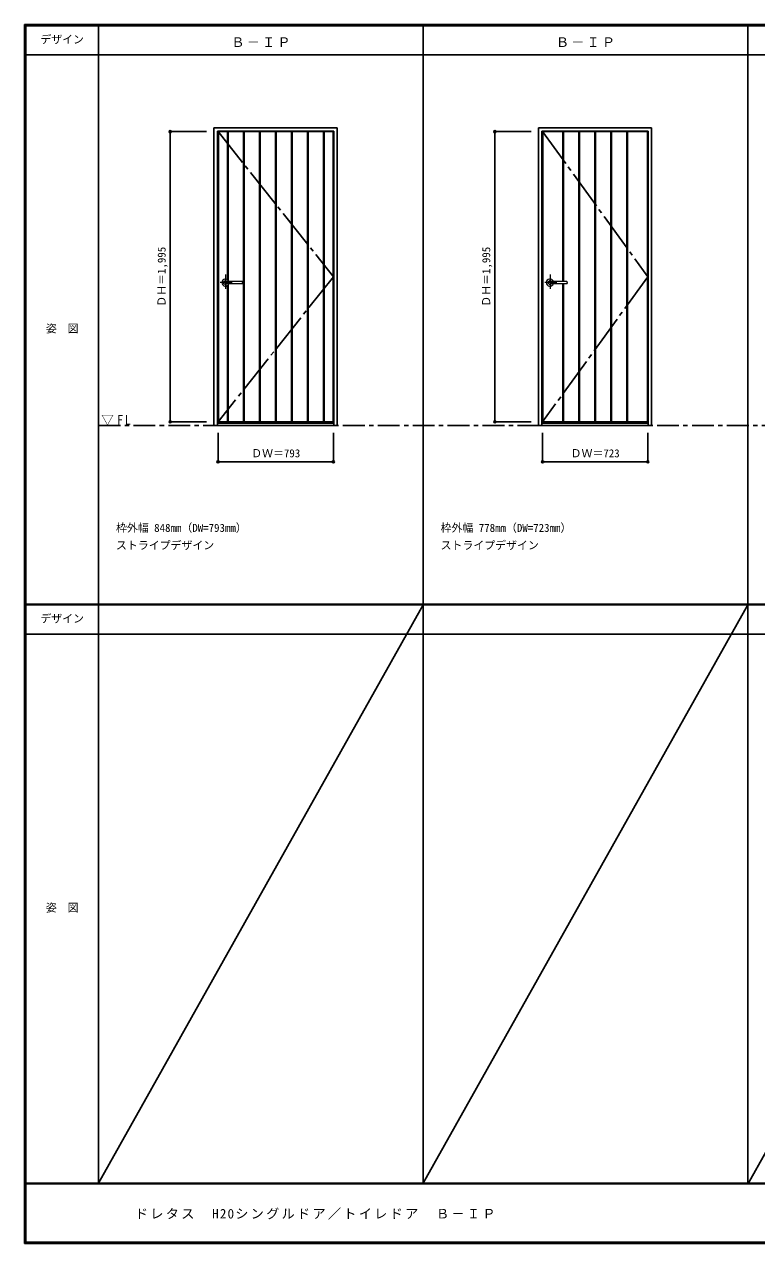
# Model space of a CAD drawing. Units: millimetres, scale not verified. Extents: x -6000 to 5700, y -4307 to 4260.
# Drawn here: x -6000 to -966, y -4205 to 4175 of the extents above; entities that cross this region are included whole.
import ezdxf
from ezdxf.enums import TextEntityAlignment as Align

# ---------------------------------------------------------------- set-up
doc = ezdxf.new("R2010")
doc.units = ezdxf.units.MM
doc.header["$LTSCALE"] = 30
doc.header["$PDMODE"] = 32
doc.header["$PDSIZE"] = 15
doc.linetypes.add('CHAIN1', pattern=[8, 5, -1, 1, -1])
doc.linetypes.add('CHAIN2', pattern=[12, 9, -1, 1, -1])
for name, color, linetype in [('0-2_扉', 3, 'Continuous'), ('0-3_仕上げ', 7, 'Continuous'), ('0-4_枠', 3, 'Continuous'), ('0-7', 7, 'CHAIN2'), ('0-A_文字', 7, 'Continuous'), ('0-B_寸法', 7, 'Continuous'), ('F-1_枠', 6, 'Continuous'), ('F-A_文字', 7, 'Continuous')]:
    doc.layers.add(name, color=color, linetype=linetype)
doc.layers.add('0-5_レバー', color=7, linetype='Continuous', lineweight=18)
doc.styles.add('ＭＳ ゴシック', font='')
doc.styles.get('ＭＳ ゴシック').set_extended_font_data('MS Gothic')

msp = doc.modelspace()

# ---------------------------------------------------------------- linework, layer by layer
at = {"layer": '0-2_扉'}
for p, q in [((-4668.4, 3438), (-3875.4, 3438)), ((-4668.4, 1443), (-4668.4, 3438)), ((-3875.4, 1443), (-3875.4, 3438)), ((-2436.8, 3438), (-1713.8, 3438)), ((-2436.8, 1443), (-2436.8, 3438)), ((-1713.8, 3438), (-1713.8, 1443)), ((-4668.4, 1443), (-3875.4, 1443)), ((-2436.8, 1443), (-1713.8, 1443))]:
    msp.add_line(p, q, dxfattribs=at)
at = {"layer": '0-3_仕上げ'}
for p, q in [((-4668.4, 3438), (-3875.4, 3438)), ((-4668.4, 1443), (-4668.4, 3438)), ((-4666.4, 1443), (-4666.4, 3438)), ((-4603.9, 2420.67), (-4603.9, 3438)), ((-4601.9, 2419.12), (-4601.9, 3438)), ((-4599.9, 2417.19), (-4599.9, 3438)), ((-4493.9, 1443), (-4493.9, 3438)), ((-4491.9, 1443), (-4491.9, 3438)), ((-4489.9, 1443), (-4489.9, 3438)), ((-4383.9, 1443), (-4383.9, 3438)), ((-4381.9, 1443), (-4381.9, 3438)), ((-4379.9, 1443), (-4379.9, 3438)), ((-4273.9, 1443), (-4273.9, 3438)), ((-4271.9, 1443), (-4271.9, 3438)), ((-4269.9, 1443), (-4269.9, 3438)), ((-4163.9, 1443), (-4163.9, 3438)), ((-4161.9, 1443), (-4161.9, 3438)), ((-4159.9, 1443), (-4159.9, 3438)), ((-4053.9, 1443), (-4053.9, 3438)), ((-4051.9, 1443), (-4051.9, 3438)), ((-4049.9, 1443), (-4049.9, 3438)), ((-3943.9, 1443), (-3943.9, 3438)), ((-3941.9, 1443), (-3941.9, 3438)), ((-3939.9, 1443), (-3939.9, 3438)), ((-3877.4, 1443), (-3877.4, 3438)), ((-2436.8, 3438), (-1713.8, 3438)), ((-2436.8, 1443), (-2436.8, 3438)), ((-2434.8, 1443), (-2434.8, 3438)), ((-2297.3, 2407.5), (-2297.3, 3438)), ((-2295.3, 2407.5), (-2295.3, 3438)), ((-2293.3, 2407.5), (-2293.3, 3438)), ((-2187.3, 1443), (-2187.3, 3438)), ((-2185.3, 1443), (-2185.3, 3438)), ((-2183.3, 1443), (-2183.3, 3438)), ((-2077.3, 1443), (-2077.3, 3438)), ((-2075.3, 1443), (-2075.3, 3438)), ((-2073.3, 1443), (-2073.3, 3438)), ((-1967.3, 1443), (-1967.3, 3438)), ((-1965.3, 1443), (-1965.3, 3438)), ((-1963.3, 1443), (-1963.3, 3438)), ((-1857.3, 1443), (-1857.3, 3438)), ((-1855.3, 1443), (-1855.3, 3438)), ((-1853.3, 1443), (-1853.3, 3438)), ((-1715.8, 3299.5), (-1715.8, 3438)), ((-1715.8, 1443), (-1715.8, 3438)), ((-1713.8, 1443), (-1713.8, 3438)), ((-4603.9, 1443), (-4603.9, 2380.33)), ((-4601.9, 1443), (-4601.9, 2381.88)), ((-4599.9, 1443), (-4599.9, 2383.81)), ((-2297.3, 1443), (-2297.3, 2393.5)), ((-2295.3, 1443), (-2295.3, 2393.5)), ((-2293.3, 1443), (-2293.3, 2393.5)), ((-2436.8, 1443), (-1713.8, 1443))]:
    msp.add_line(p, q, dxfattribs=at)
msp.add_lwpolyline([(-4668.4, 1443), (-3875.4, 1443), (-3875.4, 3438)], dxfattribs=at)
at = {"layer": '0-4_枠'}
for p, q in [((-4697.4, 3465), (-3849.4, 3465)), ((-4697.4, 1418), (-4697.4, 3465)), ((-4673.4, 3441), (-3873.4, 3441)), ((-4673.4, 1418), (-4673.4, 3441)), ((-3873.4, 1418), (-3873.4, 3441)), ((-3849.4, 1418), (-3849.4, 3465)), ((-2465.8, 3465), (-1687.8, 3465)), ((-2465.8, 1418), (-2465.8, 3465)), ((-2441.8, 3441), (-1711.8, 3441)), ((-2441.8, 1418), (-2441.8, 3441)), ((-1711.8, 1418), (-1711.8, 3441)), ((-1687.8, 1418), (-1687.8, 3465)), ((-4673.4, 1433), (-3873.4, 1433)), ((-2441.8, 1433), (-1711.8, 1433)), ((-4697.4, 1418), (-3849.4, 1418)), ((-2465.8, 1418), (-1687.8, 1418))]:
    msp.add_line(p, q, dxfattribs=at)
at = {"layer": '0-5_レバー', "color": 4, "linetype": 'CHAIN1'}
for p, q in [((-4617.9, 2456.96), (-4617.9, 2357.11)), ((-2386.3, 2456.96), (-2386.3, 2357.11)), ((-4571.1, 2400.5), (-4654.12, 2400.5)), ((-2339.5, 2400.5), (-2422.52, 2400.5))]:
    msp.add_line(p, q, dxfattribs=at)
at = {"layer": '0-5_レバー'}
for p, q in [((-4500.9, 2400.5), (-4500.9, 2405.99)), ((-4500.9, 2400.5), (-4500.9, 2395)), ((-2269.3, 2400.5), (-2269.3, 2405.99)), ((-2269.3, 2400.5), (-2269.3, 2395))]:
    msp.add_line(p, q, dxfattribs=at)
for points in [[(-4607.94, 2407.49), (-4608.71, 2408.28), (-4610.68, 2409.65), (-4612.92, 2410.66), (-4615.36, 2411.29), (-4617.9, 2411.5), (-4620.44, 2411.29), (-4622.87, 2410.66), (-4625.12, 2409.65), (-4627.09, 2408.28), (-4628.71, 2406.61), (-4629.91, 2404.71), (-4630.65, 2402.65), (-4630.9, 2400.5), (-4630.65, 2398.35), (-4629.91, 2396.29), (-4628.71, 2394.39), (-4627.09, 2392.72), (-4625.12, 2391.35), (-4622.87, 2390.34), (-4620.44, 2389.71), (-4617.9, 2389.5), (-4615.36, 2389.71), (-4612.92, 2390.34), (-4610.68, 2391.35), (-4608.71, 2392.72), (-4607.94, 2393.51)], [(-4502.4, 2407.5), (-4512.13, 2407.5), (-4522.31, 2407.5), (-4531.91, 2407.5), (-4540.9, 2407.5), (-4549.31, 2407.5), (-4557.12, 2407.5), (-4563.94, 2407.5), (-4570.24, 2407.5), (-4576, 2407.5), (-4581.25, 2407.5), (-4586.04, 2407.5), (-4590.69, 2407.5), (-4594.9, 2407.5), (-4598.65, 2407.5), (-4600.65, 2407.5), (-4602.5, 2407.5), (-4604.51, 2407.49), (-4606.92, 2407.49), (-4608.41, 2407.49), (-4609.95, 2407.49), (-4611.47, 2407.49), (-4612.57, 2407.49), (-4613.03, 2407.49), (-4613.03, 2407.48)], [(-4612.88, 2393.51), (-4612.75, 2393.51), (-4612.31, 2393.51), (-4611.59, 2393.51), (-4610.57, 2393.51), (-4609.31, 2393.51), (-4607.96, 2393.51), (-4605.1, 2393.51), (-4602.12, 2393.5), (-4599.1, 2393.5), (-4596.06, 2393.5), (-4592.99, 2393.5), (-4589.91, 2393.5), (-4585.91, 2393.5), (-4581.5, 2393.5), (-4576.53, 2393.5), (-4571, 2393.5), (-4564.91, 2393.5), (-4558.26, 2393.5), (-4551.05, 2393.5), (-4542.46, 2393.5), (-4533.2, 2393.5), (-4523.26, 2393.5), (-4512.65, 2393.5), (-4502.4, 2393.5)], [(-4502.4, 2407.5), (-4511.48, 2407.5), (-4511.88, 2407.5)], [(-2376.34, 2407.49), (-2377.11, 2408.28), (-2379.08, 2409.65), (-2381.32, 2410.66), (-2383.76, 2411.29), (-2386.3, 2411.5), (-2388.84, 2411.29), (-2391.27, 2410.66), (-2393.52, 2409.65), (-2395.49, 2408.28), (-2397.11, 2406.61), (-2398.31, 2404.71), (-2399.05, 2402.65), (-2399.3, 2400.5), (-2399.05, 2398.35), (-2398.31, 2396.29), (-2397.11, 2394.39), (-2395.49, 2392.72), (-2393.52, 2391.35), (-2391.27, 2390.34), (-2388.84, 2389.71), (-2386.3, 2389.5), (-2383.76, 2389.71), (-2381.32, 2390.34), (-2379.08, 2391.35), (-2377.11, 2392.72), (-2376.34, 2393.51)], [(-2270.8, 2407.5), (-2280.53, 2407.5), (-2290.71, 2407.5), (-2300.31, 2407.5), (-2309.3, 2407.5), (-2317.71, 2407.5), (-2325.52, 2407.5), (-2332.34, 2407.5), (-2338.64, 2407.5), (-2344.4, 2407.5), (-2349.65, 2407.5), (-2354.44, 2407.5), (-2359.09, 2407.5), (-2363.3, 2407.5), (-2367.05, 2407.5), (-2369.05, 2407.5), (-2370.9, 2407.5), (-2372.91, 2407.49), (-2375.32, 2407.49), (-2376.81, 2407.49), (-2378.35, 2407.49), (-2379.87, 2407.49), (-2380.97, 2407.49), (-2381.43, 2407.49), (-2381.43, 2407.48)], [(-2381.28, 2393.51), (-2381.15, 2393.51), (-2380.71, 2393.51), (-2379.99, 2393.51), (-2378.97, 2393.51), (-2377.71, 2393.51), (-2376.36, 2393.51), (-2373.5, 2393.51), (-2370.52, 2393.5), (-2367.5, 2393.5), (-2364.46, 2393.5), (-2361.39, 2393.5), (-2358.31, 2393.5), (-2354.31, 2393.5), (-2349.9, 2393.5), (-2344.93, 2393.5), (-2339.4, 2393.5), (-2333.31, 2393.5), (-2326.66, 2393.5), (-2319.45, 2393.5), (-2310.86, 2393.5), (-2301.6, 2393.5), (-2291.66, 2393.5), (-2281.05, 2393.5), (-2270.8, 2393.5)], [(-2270.8, 2407.5), (-2279.88, 2407.5), (-2280.28, 2407.5)]]:
    msp.add_lwpolyline(points, dxfattribs=at)
for centre, radius, start, end in [((-4617.9, 2400.5), 24.55, 16.59952, 343.36736), ((-4502.4, 2406), 1.5, 0.00847, 89.9163), ((-4502.4, 2406), 1.5, 360, 90.17419), ((-4502.4, 2395), 1.5, 270.16419, 0), ((-4502.4, 2395), 1.5, 269.91059, 359.99153), ((-2386.3, 2400.5), 24.55, 16.59952, 343.36736), ((-2270.8, 2406), 1.5, 0.00847, 89.9163), ((-2270.8, 2406), 1.5, 360, 90.17419), ((-2270.8, 2395), 1.5, 270.16419, 0), ((-2270.8, 2395), 1.5, 269.91059, 359.99153)]:
    msp.add_arc(centre, radius, start, end, dxfattribs=at)
at = {"layer": '0-7'}
for p, q in [((-4668.4, 3438), (-3875.4, 2440.5)), ((-2436.8, 3438), (-1713.8, 2440.5)), ((-3875.4, 2440.5), (-4668.4, 1443)), ((-1713.8, 2440.5), (-2436.8, 1443))]:
    msp.add_line(p, q, dxfattribs=at)
at = {"layer": '0-B_寸法', "color": 4}
for p, q in [((-4997.4, 3438), (-4747.4, 3438)), ((-4997.4, 3438), (-4997.4, 1443)), ((-2765.8, 3438), (-2515.8, 3438)), ((-2765.8, 3438), (-2765.8, 1443)), ((-4997.4, 1443), (-4747.4, 1443)), ((-2765.8, 1443), (-2515.8, 1443)), ((-4668.4, 1168), (-4668.4, 1368)), ((-3875.4, 1168), (-3875.4, 1368)), ((-2436.8, 1168), (-2436.8, 1368)), ((-1713.8, 1168), (-1713.8, 1368)), ((-4668.4, 1168), (-3875.4, 1168)), ((-2436.8, 1168), (-1713.8, 1168))]:
    msp.add_line(p, q, dxfattribs=at)
at = {"layer": '0-B_寸法'}
for p in [(-4997.4, 3438), (-2765.8, 3438), (-4997.4, 1443), (-2765.8, 1443), (-4668.4, 1168), (-3875.4, 1168), (-2436.8, 1168), (-1713.8, 1168)]:
    msp.add_point(p, dxfattribs=at)
at = {"layer": 'F-1_枠'}
for p, q in [((-6000, 4175), (5700, 4175)), ((-6000, 4175), (-6000, -4205)), ((-6000, 4170), (5700, 4170)), ((-6000, 4165), (5700, 4165)), ((-5995, 4175), (-5995, -4205)), ((-5990, 4175), (-5990, -4205)), ((-5490, 4175), (-5490, -3790)), ((-3258.4, 4175), (-3258.4, -3790)), ((-1026.8, 4175), (-1026.8, -3790)), ((-6000, 3965), (5700, 3965)), ((-6000, 190.5), (5700, 190.5)), ((-6000, 187.5), (5700, 187.5)), ((-6000, 184.5), (5700, 184.5)), ((-6000, -15.5), (5700, -15.5)), ((5700, -3790), (-6000, -3790)), ((5700, -3795), (-6000, -3795)), ((5700, -4195), (-6000, -4195)), ((5700, -4200), (-6000, -4200)), ((5700, -4205), (-6000, -4205))]:
    msp.add_line(p, q, dxfattribs=at)
at = {"layer": 'F-1_枠', "color": 7, "linetype": 'CHAIN1'}
msp.add_line((-5490, 1418), (5690, 1418), dxfattribs=at)
at = {"layer": 'F-A_文字'}
for p, q in [((-3258.4, 184.5), (-5490, -3790)), ((-1026.8, 184.5), (-3258.4, -3790)), ((1204.8, 178.5), (-1026.8, -3796))]:
    msp.add_line(p, q, dxfattribs=at)

# ---------------------------------------------------------------- texts
at = {"layer": '0-A_文字', "style": 'ＭＳ ゴシック'}
for s, p in [('枠外幅 848mm（DW=793mm）', (-5370, 670.5)), ('枠外幅 778mm（DW=723mm）', (-3138.4, 670.5)), ('ストライプデザイン', (-5370, 550.5)), ('ストライプデザイン', (-3138.4, 550.5))]:
    msp.add_text(s, height=54.99, dxfattribs=at).set_placement(p, align=Align.BOTTOM_LEFT)
at = {"layer": '0-A_文字', "char_height": 65.98, "attachment_point": 7, "style": 'ＭＳ ゴシック'}
for insert in [(-4576.7, 4020), (-2345.1, 4020)]:
    msp.add_mtext('\\T1.17;Ｂ－ＩＰ', dxfattribs=dict(at, insert=insert))
at = {"layer": '0-B_寸法', "style": 'ＭＳ ゴシック'}
for p in [(-5012.4, 2234.25), (-2780.8, 2234.25)]:
    msp.add_text('ＤＨ＝1,995', height=54.99, rotation=90, dxfattribs=at).set_placement(p, align=Align.BOTTOM_LEFT)
for s, p in [('ＤＷ＝793', (-4440.65, 1183)), ('ＤＷ＝723', (-2244.55, 1183))]:
    msp.add_text(s, height=54.99, dxfattribs=at).set_placement(p, align=Align.BOTTOM_LEFT)
at = {"layer": 'F-A_文字', "style": 'ＭＳ ゴシック'}
for s, p in [('デザイン', (-5890, 4027.5)), ('姿\u3000図', (-5852.5, 2040.25)), ('デザイン', (-5890, 47)), ('姿\u3000図', (-5852.5, -1940.25))]:
    msp.add_text(s, height=54.99, dxfattribs=at).set_placement(p, align=Align.BOTTOM_LEFT)
at = {"layer": 'F-A_文字', "char_height": 65.98, "attachment_point": 7, "style": 'ＭＳ ゴシック'}
for s, insert in [('\\T1.26;\\W0.95;▽FL', (-5471.25, 1418)), ('\\T1.18;ドレタス\u3000H20シングルドア／トイレドア\u3000Ｂ－ＩＰ', (-5240, -4040))]:
    msp.add_mtext(s, dxfattribs=dict(at, insert=insert))

doc.saveas('drawing.dxf')
